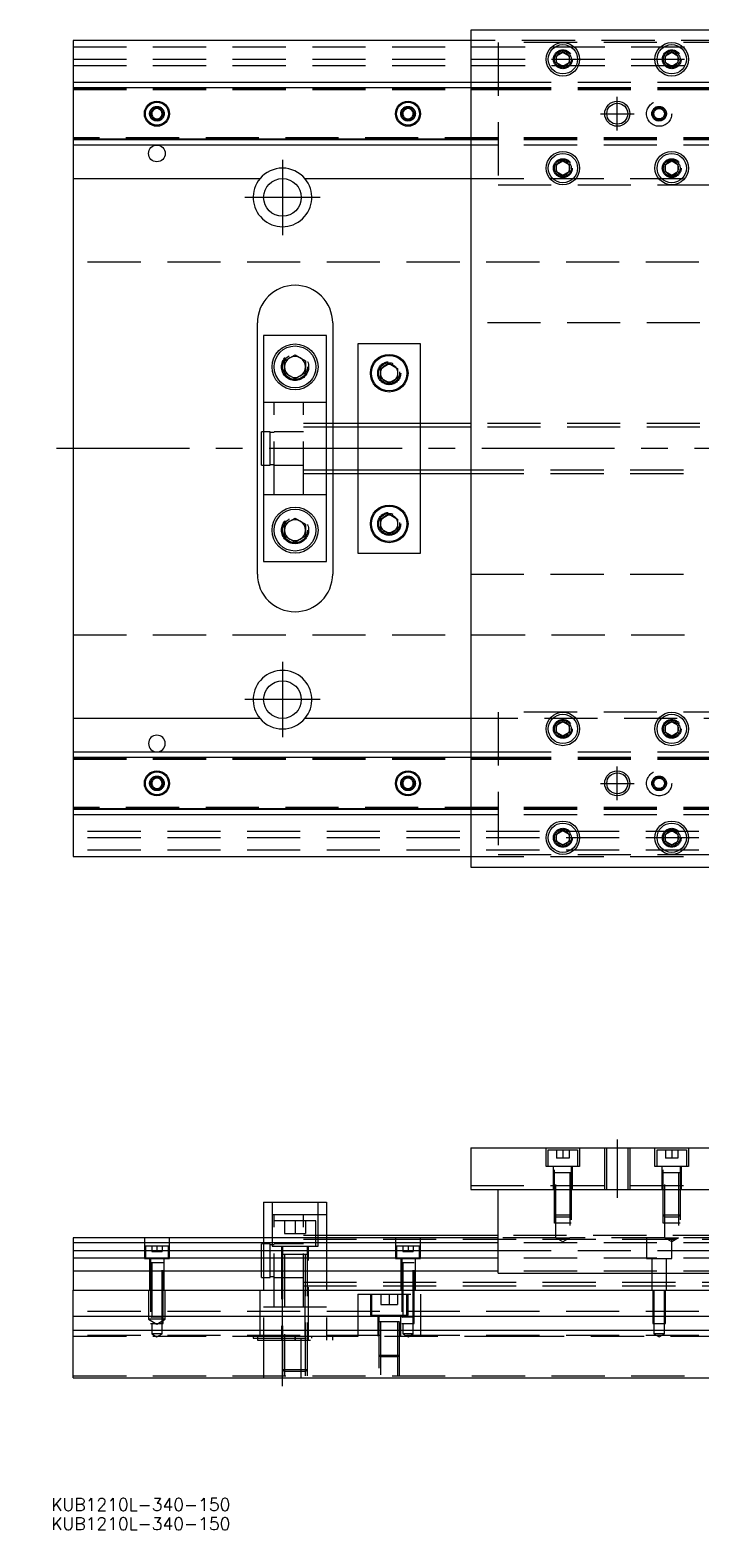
# Model space of a CAD drawing. Extents: x -10 to 540, y -258 to 102.
# Drawn here: x -10.3 to 150, y -258.4 to 100 of the extents above; entities that cross this region are included whole.
import ezdxf

# ---------------------------------------------------------------- set-up
doc = ezdxf.new("R2010")
doc.units = 0
doc.linetypes.add('CENTER', pattern=[50.8, 31.75, -6.35, 6.35, -6.35])
doc.linetypes.add('DASHED', pattern=[19.05, 12.7, -6.35])
doc.layers.get('0').update_dxf_attribs({"linetype": 'CONTINUOUS'})
doc.layers.add('CENTER', color=1, linetype='CENTER')
doc.styles.get("Standard").update_dxf_attribs({"font": 'txt.shx', "height": 3, "bigfont": 'bigfont.shx'})

# ---------------------------------------------------------------- blocks, each defined once
blk = doc.blocks.new('*U2')
at = {"color": 7, "linetype": 'CONTINUOUS'}
blk.add_text('KUB1210L-340-150', height=3, dxfattribs=at).set_placement((-5.26, -253.83))
blk = doc.blocks.new('*U3')
at = {"color": 7, "linetype": 'CONTINUOUS'}
blk.add_text('KUB1210L-340-150', height=3, dxfattribs=at).set_placement((-5.26, -258.4))

msp = doc.modelspace()

# ---------------------------------------------------------------- linework, layer by layer
at = {"color": 7, "linetype": 'CONTINUOUS'}
for p, q in [((0, 97.5), (0, 87.5)), ((95, 97.5), (0, 97.5)), ((245, 100), (95, 100)), ((95, 100), (95, -100)), ((115.5, 93.866026), (117, 94.73205)), ((115.5, 92.133974), (115.5, 93.866026)), ((117, 94.73205), (118.5, 93.866026)), ((118.5, 93.866026), (118.5, 92.133974)), ((141.5, 93.866026), (143, 94.73205)), ((141.5, 92.133974), (141.5, 93.866026)), ((143, 94.73205), (144.5, 93.866026)), ((144.5, 93.866026), (144.5, 92.133974)), ((117, 91.26795), (115.5, 92.133974)), ((118.5, 92.133974), (117, 91.26795)), ((143, 91.26795), (141.5, 92.133974)), ((144.5, 92.133974), (143, 91.26795)), ((0, 87.5), (95, 87.5)), ((0, 87.5), (0, 86.247728)), ((0, 86.247728), (95, 86.247728)), ((0, 86.247728), (0, 73.752272)), ((18.75, 80.721688), (20, 81.443376)), ((18.75, 79.278312), (18.75, 80.721688)), ((20, 78.556624), (18.75, 79.278312)), ((20, 81.443376), (21.25, 80.721688)), ((21.25, 79.278312), (20, 78.556624)), ((21.25, 80.721688), (21.25, 79.278312)), ((78.75, 80.721688), (80, 81.443376)), ((78.75, 79.278312), (78.75, 80.721688)), ((80, 78.556624), (78.75, 79.278312)), ((80, 81.443376), (81.25, 80.721688)), ((81.25, 79.278312), (80, 78.556624)), ((81.25, 80.721688), (81.25, 79.278312)), ((95, 73.752272), (0, 73.752272)), ((0, 73.752272), (0, 72.5)), ((95, 72.5), (0, 72.5)), ((0, 72.5), (0, 64.5)), ((115.5, 67.866026), (117, 68.73205)), ((117, 68.73205), (118.5, 67.866026)), ((141.5, 67.866026), (143, 68.73205)), ((143, 68.73205), (144.5, 67.866026)), ((115.5, 66.133974), (115.5, 67.866026)), ((117, 65.26795), (115.5, 66.133974)), ((118.5, 66.133974), (117, 65.26795)), ((118.5, 67.866026), (118.5, 66.133974)), ((141.5, 66.133974), (141.5, 67.866026)), ((143, 65.26795), (141.5, 66.133974)), ((144.5, 66.133974), (143, 65.26795)), ((144.5, 67.866026), (144.5, 66.133974)), ((0, 64.5), (44.638098, 64.5)), ((0, 64.5), (0, -64.5)), ((55.361902, 64.5), (95, 64.5)), ((44, -30), (44, 30)), ((62, 30), (62, 6)), ((45.5, 27), (45.5, -27)), ((60.5, 27), (45.5, 27)), ((60.5, -27), (60.5, 27)), ((50.5, 20.943376), (53, 22.386752)), ((53, 22.386752), (55.5, 20.943376)), ((83, 25), (68, 25)), ((68, 25), (68, 6)), ((83, 6), (83, 25)), ((50.5, 18.056624), (50.5, 20.943376)), ((53, 16.613248), (50.5, 18.056624)), ((55.5, 18.056624), (53, 16.613248)), ((55.5, 20.943376), (55.5, 18.056624)), ((73.5, 19.1547), (75.5, 20.309402)), ((73.5, 16.8453), (73.5, 19.1547)), ((75.5, 20.309402), (77.5, 19.1547)), ((77.5, 19.1547), (77.5, 16.8453)), ((75.5, 15.690598), (73.5, 16.8453)), ((77.5, 16.8453), (75.5, 15.690598)), ((45, -4), (45, 4)), ((45.5, 4), (45, 4)), ((95, 6), (60.5, 6)), ((45, -4), (45.5, -4)), ((60.5, -6), (95, -6)), ((62, -6), (62, -30)), ((68, -6), (68, -25)), ((83, -25), (83, -6)), ((50.5, -18.056624), (53, -16.613248)), ((53, -16.613248), (55.5, -18.056624)), ((73.5, -16.8453), (75.5, -15.690598)), ((73.5, -19.1547), (73.5, -16.8453)), ((75.5, -15.690598), (77.5, -16.8453)), ((77.5, -16.8453), (77.5, -19.1547)), ((50.5, -20.943376), (50.5, -18.056624)), ((53, -22.386752), (50.5, -20.943376)), ((55.5, -20.943376), (53, -22.386752)), ((55.5, -18.056624), (55.5, -20.943376)), ((75.5, -20.309402), (73.5, -19.1547)), ((77.5, -19.1547), (75.5, -20.309402)), ((68, -25), (83, -25)), ((45.5, -27), (60.5, -27)), ((0, -64.5), (0, -72.5)), ((44.638098, -64.5), (0, -64.5)), ((95, -64.5), (55.361902, -64.5)), ((115.5, -66.133974), (117, -65.26795)), ((115.5, -67.866026), (115.5, -66.133974)), ((117, -68.73205), (115.5, -67.866026)), ((117, -65.26795), (118.5, -66.133974)), ((118.5, -67.866026), (117, -68.73205)), ((118.5, -66.133974), (118.5, -67.866026)), ((141.5, -66.133974), (143, -65.26795)), ((141.5, -67.866026), (141.5, -66.133974)), ((143, -68.73205), (141.5, -67.866026)), ((143, -65.26795), (144.5, -66.133974)), ((144.5, -67.866026), (143, -68.73205)), ((144.5, -66.133974), (144.5, -67.866026)), ((0, -72.5), (95, -72.5)), ((0, -72.5), (0, -73.752272)), ((0, -73.752272), (95, -73.752272)), ((0, -73.752272), (0, -86.247728)), ((18.75, -79.278312), (20, -78.556624)), ((20, -78.556624), (21.25, -79.278312)), ((78.75, -79.278312), (80, -78.556624)), ((80, -78.556624), (81.25, -79.278312)), ((18.75, -80.721688), (18.75, -79.278312)), ((20, -81.443376), (18.75, -80.721688)), ((21.25, -80.721688), (20, -81.443376)), ((21.25, -79.278312), (21.25, -80.721688)), ((78.75, -80.721688), (78.75, -79.278312)), ((80, -81.443376), (78.75, -80.721688)), ((81.25, -80.721688), (80, -81.443376)), ((81.25, -79.278312), (81.25, -80.721688)), ((95, -86.247728), (0, -86.247728)), ((0, -86.247728), (0, -87.5)), ((95, -87.5), (0, -87.5)), ((0, -87.5), (0, -97.5)), ((115.5, -92.133974), (117, -91.26795)), ((115.5, -93.866026), (115.5, -92.133974)), ((117, -91.26795), (118.5, -92.133974)), ((118.5, -92.133974), (118.5, -93.866026)), ((141.5, -92.133974), (143, -91.26795)), ((141.5, -93.866026), (141.5, -92.133974)), ((143, -91.26795), (144.5, -92.133974)), ((144.5, -92.133974), (144.5, -93.866026)), ((117, -94.73205), (115.5, -93.866026)), ((118.5, -93.866026), (117, -94.73205)), ((143, -94.73205), (141.5, -93.866026)), ((144.5, -93.866026), (143, -94.73205)), ((0, -97.5), (95, -97.5)), ((95, -100), (245, -100)), ((95, -167.06), (245, -167.06)), ((95, -167.06), (95, -177.06)), ((95, -177.06), (245, -177.06)), ((101.5, -197.06), (101.5, -177.06)), ((45.5, -180.06), (45.5, -188.56)), ((45.5, -180.06), (60.5, -180.06)), ((60.5, -180.06), (60.5, -188.56)), ((0, -188.56), (0, -189.812272)), ((101.5, -188.56), (0, -188.56)), ((0, -189.812272), (0, -191.58668)), ((101.5, -189.812272), (0, -189.812272)), ((101.5, -188.06), (60.5, -188.06)), ((0, -191.58668), (101.5, -191.58668)), ((0, -191.58668), (0, -193.483076)), ((101.5, -193.483076), (0, -193.483076)), ((0, -193.483076), (0, -196.537372)), ((56.000006, -192.56), (49.999994, -192.56)), ((56.000006, -192.56), (49.999994, -192.56)), ((0, -196.537372), (0, -201.06)), ((101.5, -196.537372), (0, -196.537372)), ((101.5, -197.06), (158.5, -197.06)), ((0, -201.06), (340, -201.06)), ((0, -207.36), (0, -201.06)), ((340, -207.36), (0, -207.36)), ((0, -210.76), (0, -207.36)), ((340, -210.76), (0, -210.76)), ((0, -222.06), (0, -210.76)), ((78.000006, -208.66), (72.999994, -208.66)), ((78.000006, -208.66), (72.999994, -208.66)), ((0, -222.06), (340, -222.06))]:
    msp.add_line(p, q, dxfattribs=at)
at = {"color": 3, "linetype": 'DASHED'}
for p, q in [((158.000006, 97.5), (95, 97.5)), ((158.5, 97), (101.5, 97)), ((101.5, 97), (101.5, 63)), ((0, 96), (340, 96)), ((118.973226, 93.326156), (119, 93)), ((141, 93), (141.023172, 93.30356)), ((0, 93), (340, 93)), ((0, 91.5), (340, 91.5)), ((0, 86.1147), (95, 86.1147)), ((0, 86.1), (101.5, 86.1)), ((95, 87.5), (101.5, 87.5)), ((95, 86.247728), (101.5, 86.247728)), ((95, 86.1147), (101.5, 86.1147)), ((101.5, 87.5), (158.5, 87.5)), ((101.5, 86.247728), (158.5, 86.247728)), ((101.5, 86.1147), (158.5, 86.1147)), ((101.5, 86.1), (158.5, 86.1)), ((0, 85.8), (101.5, 85.8)), ((101.5, 85.8), (158.5, 85.8)), ((21.477374, 80.25955), (21.5, 80)), ((78.5, 80), (78.516134, 80.21941)), ((101.5, 74.2), (0, 74.2)), ((101.5, 73.9), (0, 73.9)), ((95, 73.8853), (0, 73.8853)), ((101.5, 73.8853), (95, 73.8853)), ((101.5, 73.752272), (95, 73.752272)), ((101.5, 72.5), (95, 72.5)), ((158.5, 74.2), (101.5, 74.2)), ((158.5, 73.9), (101.5, 73.9)), ((158.5, 73.8853), (101.5, 73.8853)), ((158.5, 73.752272), (101.5, 73.752272)), ((158.5, 72.5), (101.5, 72.5)), ((115, 67), (115.030168, 67.346066)), ((141, 67), (141.023172, 67.30356)), ((95, 64.5), (163.385622, 64.5)), ((101.5, 63), (158.5, 63)), ((340, 44.5), (0, 44.5)), ((245, 30), (95, 30)), ((50, 19.5), (50.020026, 19.846056)), ((77.983582, 18.286038), (78, 18)), ((48, 11), (45.5, 11)), ((48, -11), (48, 11)), ((55, 11), (48, 11)), ((55, -11), (55, 11)), ((60.5, 11), (55, 11)), ((47.1, 4), (45.5, 4)), ((47.1, -4), (47.1, 4)), ((48, 3.8), (47.1, 3.8)), ((55, 4), (48, 4)), ((60.5, 6), (55, 6)), ((60.5, 5.125), (55, 5.125)), ((62, 6), (62, 5.125)), ((62, 5.125), (62, -5.125)), ((68, 6), (68, 5.125)), ((68, 5.125), (68, -5.125)), ((83, 5.125), (83, 6)), ((83, -5.125), (83, 5.125)), ((245, 6), (95, 6)), ((245, 5.125), (95, 5.125)), ((45.5, -4), (47.1, -4)), ((47.1, -3.8), (48, -3.8)), ((48, -4), (55, -4)), ((55, -5.125), (60.5, -5.125)), ((55, -6), (60.5, -6)), ((62, -5.125), (62, -6)), ((68, -5.125), (68, -6)), ((83, -6), (83, -5.125)), ((95, -5.125), (245, -5.125)), ((95, -6), (245, -6)), ((45.5, -11), (48, -11)), ((48, -11), (55, -11)), ((55, -11), (60.5, -11)), ((77.983582, -17.713962), (78, -18)), ((50, -19.5), (50.020026, -19.153944)), ((95, -30), (245, -30)), ((0, -44.5), (340, -44.5)), ((163.385622, -64.5), (95, -64.5)), ((158.5, -63), (101.5, -63)), ((101.5, -63), (101.5, -97)), ((118.973226, -66.673844), (119, -67)), ((141, -67), (141.023172, -66.69644)), ((0, -73.8853), (95, -73.8853)), ((0, -73.9), (101.5, -73.9)), ((0, -74.2), (101.5, -74.2)), ((95, -72.5), (101.5, -72.5)), ((95, -73.752272), (101.5, -73.752272)), ((95, -73.8853), (101.5, -73.8853)), ((101.5, -72.5), (158.5, -72.5)), ((101.5, -73.752272), (158.5, -73.752272)), ((101.5, -73.8853), (158.5, -73.8853)), ((101.5, -73.9), (158.5, -73.9)), ((101.5, -74.2), (158.5, -74.2)), ((21.477374, -79.74045), (21.5, -80)), ((78.5, -80), (78.516134, -79.78059)), ((101.5, -85.8), (0, -85.8)), ((158.5, -85.8), (101.5, -85.8)), ((101.5, -86.1), (0, -86.1)), ((95, -86.1147), (0, -86.1147)), ((101.5, -86.1147), (95, -86.1147)), ((101.5, -86.247728), (95, -86.247728)), ((101.5, -87.5), (95, -87.5)), ((158.5, -86.1), (101.5, -86.1)), ((158.5, -86.1147), (101.5, -86.1147)), ((158.5, -86.247728), (101.5, -86.247728)), ((158.5, -87.5), (101.5, -87.5)), ((340, -91.5), (0, -91.5)), ((340, -93), (0, -93)), ((118.973226, -92.673844), (119, -93)), ((144.973226, -92.673844), (145, -93)), ((340, -96), (0, -96)), ((95, -97.5), (158.000006, -97.5)), ((101.5, -97), (158.5, -97)), ((113, -171.56), (113, -167.06)), ((113.5, -167.56), (120.5, -167.56)), ((113.5, -171.56), (113.5, -167.56)), ((115.5, -167.56), (115.5, -169.56)), ((117, -167.56), (117, -169.56)), ((118.5, -167.56), (118.5, -169.56)), ((120.5, -167.56), (120.5, -171.56)), ((121, -167.06), (121, -171.56)), ((127.000006, -177.06), (127.000006, -167.06)), ((127.5, -177.06), (127.5, -167.06)), ((132.5, -167.06), (132.5, -177.06)), ((132.999994, -167.06), (132.999994, -177.06)), ((139, -171.56), (139, -167.06)), ((139.5, -167.56), (146.5, -167.56)), ((139.5, -171.56), (139.5, -167.56)), ((141.5, -167.56), (141.5, -169.56)), ((143, -167.56), (143, -169.56)), ((144.5, -167.56), (144.5, -169.56)), ((146.5, -167.56), (146.5, -171.56)), ((147, -167.06), (147, -171.56)), ((121, -171.56), (113, -171.56)), ((114.75, -177.06), (114.75, -171.56)), ((115.000006, -185.06), (114.999977, -171.56)), ((117, -169.56), (115.5, -169.56)), ((118.5, -169.56), (117, -169.56)), ((119.000023, -171.56), (118.999994, -185.06)), ((119.25, -171.56), (119.25, -177.06)), ((147, -171.56), (139, -171.56)), ((140.75, -177.06), (140.75, -171.56)), ((141.000006, -185.06), (140.999977, -171.56)), ((143, -169.56), (141.5, -169.56)), ((144.5, -169.56), (143, -169.56)), ((145.000023, -171.56), (144.999994, -185.06)), ((145.25, -171.56), (145.25, -177.06)), ((115, -172.955), (119, -172.96)), ((115, -172.96), (115, -172.955)), ((115, -172.965), (115, -172.96)), ((115.35, -188.56), (115.35, -172.96)), ((118.65, -172.96), (118.65, -188.56)), ((119, -172.955), (119, -172.96)), ((119, -172.96), (119, -172.965)), ((141, -172.96), (145, -172.96)), ((141.35, -188.56), (141.35, -172.96)), ((144.65, -172.96), (144.65, -188.56)), ((95, -176.06), (245, -176.06)), ((47.5, -180.06), (47.5, -190.56)), ((58.5, -190.56), (58.5, -180.06)), ((60.5, -183.06), (45.5, -183.06)), ((48, -205.06), (48, -183.06)), ((58, -184.56), (48, -184.56)), ((50.5, -184.56), (50.5, -187.56)), ((53, -184.56), (53, -187.56)), ((55, -205.06), (55, -183.06)), ((55.5, -184.56), (55.5, -187.56)), ((58, -188.56), (58, -184.56)), ((119, -183.21), (115, -183.21)), ((115.35, -183.56), (115, -183.21)), ((118.999994, -185.06), (115.000006, -185.06)), ((115.35, -183.56), (118.65, -183.56)), ((119, -183.21), (118.65, -183.56)), ((145, -183.21), (141, -183.21)), ((141.35, -183.56), (141, -183.21)), ((144.999994, -185.06), (141.000006, -185.06)), ((141.35, -183.56), (144.65, -183.56)), ((141.6, -183.659954), (141.6, -183.559986)), ((145, -183.21), (144.65, -183.56)), ((17, -188.56), (17, -193.56)), ((23, -193.56), (23, -188.56)), ((45.5, -188.56), (45.5, -213.06)), ((50.5, -187.56), (53, -187.56)), ((53, -187.56), (55.5, -187.56)), ((58, -188.06), (55, -188.06)), ((55, -188.935), (285, -188.935)), ((60.5, -188.06), (58, -188.06)), ((58, -190.56), (58, -188.56)), ((60.5, -188.56), (60.5, -213.06)), ((77, -188.56), (77, -193.56)), ((83, -193.56), (83, -188.56)), ((156, -188.06), (101.5, -188.06)), ((115.35, -188.56), (101.5, -188.56)), ((158.5, -189.812272), (101.5, -189.812272)), ((115.35, -188.56), (118.65, -188.56)), ((117, -189.512628), (115.35, -188.56)), ((118.65, -188.56), (117, -189.512628)), ((141.35, -188.56), (118.65, -188.56)), ((137, -188.56), (137, -193.56)), ((141.35, -188.56), (144.65, -188.56)), ((143, -189.512628), (141.35, -188.56)), ((143, -193.56), (143, -188.56)), ((144.65, -188.56), (143, -189.512628)), ((158.5, -188.56), (144.65, -188.56)), ((22.75, -190.56), (17.25, -190.56)), ((17.25, -190.56), (17.25, -193.56)), ((18.75, -190.56), (18.75, -191.86)), ((18.75, -191.86), (20, -191.86)), ((20, -190.56), (20, -191.86)), ((20, -191.86), (21.25, -191.86)), ((21.25, -190.56), (21.25, -191.86)), ((22.75, -193.56), (22.75, -190.56)), ((45, -198.06), (45, -190.06)), ((47.1, -190.06), (45, -190.06)), ((47.1, -198.06), (47.1, -190.06)), ((48, -190.26), (47.1, -190.26)), ((47.5, -190.56), (58.5, -190.56)), ((55, -190.06), (48, -190.06)), ((49.75, -190.56), (49.75, -213.06)), ((56.000006, -192.56), (49.999994, -192.56)), ((50.000006, -190.56), (50.000006, -221.56)), ((50.5, -192.56), (50.5, -221.56)), ((55.5, -221.56), (55.5, -192.56)), ((55.999994, -221.56), (55.999994, -190.56)), ((56.25, -213.06), (56.25, -190.56)), ((82.75, -190.56), (77.25, -190.56)), ((77.25, -190.56), (77.25, -193.56)), ((78.75, -190.56), (78.75, -191.86)), ((78.75, -191.86), (80, -191.86)), ((80, -190.56), (80, -191.86)), ((80, -191.86), (81.25, -191.86)), ((81.25, -190.56), (81.25, -191.86)), ((82.75, -193.56), (82.75, -190.56)), ((101.5, -191.58668), (158.5, -191.58668)), ((158.5, -193.483076), (101.5, -193.483076)), ((17, -193.56), (23, -193.56)), ((18.25, -193.56), (18.25, -201.06)), ((21.5, -194.56), (18.5, -194.56)), ((18.500006, -193.56), (18.500006, -209.06)), ((18.75, -194.56), (18.75, -209.06)), ((21.37533, -194.56), (19.998804, -194.56)), ((21.25, -209.06), (21.25, -194.56)), ((21.499994, -209.06), (21.499994, -193.56)), ((21.75, -201.06), (21.75, -193.56)), ((77, -193.56), (83, -193.56)), ((78.25, -193.56), (78.25, -201.06)), ((81.5, -194.56), (78.5, -194.56)), ((78.500006, -193.56), (78.500006, -209.06)), ((78.75, -194.56), (78.75, -209.06)), ((81.37533, -194.56), (79.998804, -194.56)), ((81.25, -209.06), (81.25, -194.56)), ((81.499994, -209.06), (81.499994, -193.56)), ((81.75, -201.06), (81.75, -193.56)), ((158.5, -196.537372), (101.5, -196.537372)), ((137, -193.56), (143, -193.56)), ((138.25, -193.56), (138.25, -201.06)), ((141.75, -201.06), (141.75, -193.56)), ((45, -198.06), (47.1, -198.06)), ((47.1, -197.86), (48, -197.86)), ((48, -198.06), (50, -198.06)), ((50, -198.06), (50.5, -198.06)), ((50.5, -198.06), (55, -198.06)), ((55, -199.185), (285, -199.185)), ((55, -200.06), (285, -200.06)), ((78.5, -200.06), (78.75, -200.06)), ((78.5, -200.06), (78.75, -200.06)), ((18, -201.06), (18, -208.06)), ((22, -208.06), (22, -201.06)), ((44.638098, -212.06), (44.638098, -201.06)), ((55.361902, -201.06), (55.361902, -212.06)), ((68, -202.06), (68, -212.06)), ((68, -202.06), (83, -202.06)), ((71, -202.06), (71, -207.06)), ((71.25, -202.06), (71.25, -207.06)), ((73.5, -202.06), (73.5, -204.56)), ((75.5, -202.06), (75.5, -204.56)), ((77.5, -202.06), (77.5, -204.56)), ((79.75, -207.06), (79.75, -202.06)), ((80, -207.06), (80, -202.06)), ((81.25, -202.06), (81.5, -202.06)), ((83, -202.06), (83, -212.06)), ((138.500006, -201.06), (138.500006, -207.36)), ((138.75, -201.06), (138.75, -211.56)), ((141.25, -211.56), (141.25, -201.06)), ((141.499994, -207.36), (141.499994, -201.06)), ((340, -206.21), (0, -206.21)), ((18.5, -207.31), (21.5, -207.31)), ((18.5, -207.31), (18.55, -207.36)), ((18.500006, -207.310006), (18.500006, -207.36)), ((18.55, -207.36), (18.75, -207.56)), ((21.25, -207.56), (18.75, -207.56)), ((21.25, -207.56), (21.45, -207.36)), ((21.45, -207.36), (21.5, -207.31)), ((21.499994, -207.36), (21.499994, -207.310006)), ((45.5, -205.06), (48, -205.06)), ((48, -205.06), (50, -205.06)), ((50, -205.06), (50.5, -205.06)), ((50.5, -205.06), (55, -205.06)), ((55, -205.06), (60.5, -205.06)), ((71, -207.06), (80, -207.06)), ((72.75, -207.06), (72.75, -212.06)), ((73.000006, -207.06), (73.000006, -221.56)), ((73.5, -204.56), (75.5, -204.56)), ((75.5, -204.56), (77.5, -204.56)), ((77.999994, -221.56), (77.999994, -207.06)), ((78.25, -212.06), (78.25, -207.06)), ((78.5, -207.31), (81.5, -207.31)), ((78.5, -207.31), (78.55, -207.36)), ((78.500006, -207.310006), (78.500006, -207.36)), ((78.55, -207.36), (78.75, -207.56)), ((81.25, -207.56), (78.75, -207.56)), ((81.25, -207.56), (81.45, -207.36)), ((81.45, -207.36), (81.5, -207.31)), ((81.499994, -207.36), (81.499994, -207.310006)), ((138.500006, -207.36), (138.500006, -209.06)), ((141.499994, -209.06), (141.499994, -207.36)), ((22, -208.06), (18, -208.06)), ((18, -208.06), (20, -209.2147)), ((18.500006, -209.06), (21.499994, -209.06)), ((18.75, -209.06), (18.75, -211.56)), ((20, -209.2147), (22, -208.06)), ((21.25, -211.56), (21.25, -209.06)), ((78.000006, -208.66), (72.999994, -208.66)), ((73.4, -208.66), (73.4, -221.56)), ((77.6, -221.56), (77.6, -208.66)), ((78.500006, -209.06), (81.499994, -209.06)), ((78.75, -209.06), (78.75, -211.56)), ((81.25, -211.56), (81.25, -209.06)), ((138.500006, -209.06), (141.499994, -209.06)), ((340, -211.91), (0, -211.91)), ((0, -212.06), (44.638098, -212.06)), ((21.25, -211.56), (18.75, -211.56)), ((18.75, -211.56), (20, -212.281688)), ((20, -212.281688), (21.25, -211.56)), ((43, -212.06), (43, -212.56)), ((43, -212.56), (57, -212.56)), ((44, -212.06), (44, -213.06)), ((44, -213.06), (62, -213.06)), ((44.638098, -212.06), (55.361902, -212.06)), ((45.5, -212.56), (45.5, -222.06)), ((53, -212.06), (53, -213.06)), ((53, -213.06), (53, -212.06)), ((54.5, -222.06), (54.5, -212.56)), ((55.361902, -212.06), (104.638098, -212.06)), ((57, -212.56), (57, -212.06)), ((62, -213.06), (62, -212.06)), ((81.25, -211.56), (78.75, -211.56)), ((78.75, -211.56), (80, -212.281688)), ((80, -212.281688), (81.25, -211.56)), ((104.638098, -212.06), (235.361902, -212.06)), ((141.25, -211.56), (138.75, -211.56)), ((138.75, -211.56), (140, -212.281688)), ((140, -212.281688), (141.25, -211.56)), ((73, -216.66), (78, -216.66)), ((73, -216.66), (73.4, -217.06)), ((77.6, -217.06), (73.4, -217.06)), ((77.6, -217.06), (78, -216.66)), ((0, -221.56), (340, -221.56)), ((50, -220.06), (56, -220.06)), ((50, -220.06), (50.5, -220.56)), ((55.5, -220.56), (50.5, -220.56)), ((55.5, -220.56), (56, -220.06))]:
    msp.add_line(p, q, dxfattribs=at)
at = {"color": 3, "linetype": 'CONTINUOUS'}
for p, q in [((95, 5.125), (60.5, 5.125)), ((60.5, -5.125), (95, -5.125))]:
    msp.add_line(p, q, dxfattribs=at)
at = {"color": 7, "linetype": 'CONTINUOUS'}
for centre, radius in [((117, 93), 4), ((143, 93), 4), ((117, 93), 3.5), ((143, 93), 3.5), ((20, 80), 3), ((20, 80), 2.75), ((80, 80), 3), ((80, 80), 2.75), ((130, 80), 2.5), ((20, 70.5), 2), ((117, 67), 4), ((117, 67), 3.5), ((143, 67), 4), ((143, 67), 3.5), ((50, 60), 4.5), ((53, 19.5), 5.5), ((53, 19.5), 5), ((75.5, 18), 4.5), ((75.5, 18), 4.25), ((53, -19.5), 5.5), ((75.5, -18), 4.5), ((75.5, -18), 4.25), ((53, -19.5), 5), ((50, -60), 4.5), ((117, -67), 4), ((117, -67), 3.5), ((143, -67), 4), ((143, -67), 3.5), ((20, -80), 3), ((20, -80), 2.75), ((80, -80), 3), ((80, -80), 2.75), ((130, -80), 2.5), ((117, -93), 4), ((117, -93), 3.5), ((143, -93), 4), ((143, -93), 3.5)]:
    msp.add_circle(centre, radius, dxfattribs=at)
at = {"color": 3, "linetype": 'DASHED'}
for centre, radius in [((117, 93), 2.25), ((117, 93), 2), ((143, 93), 2.25), ((143, 93), 2), ((140, 80), 3), ((20, 80), 1.75), ((20, 80), 1.5), ((80, 80), 1.75), ((80, 80), 1.5), ((140, 80), 1.75), ((140, 80), 1.5), ((140, 80), 1.25), ((117, 67), 2.25), ((117, 67), 2), ((143, 67), 2.25), ((143, 67), 2), ((53, 19.5), 3.25), ((53, 19.5), 3), ((75.5, 18), 2.75), ((75.5, 18), 2.5), ((53, -19.5), 3.25), ((53, -19.5), 3), ((75.5, -18), 2.75), ((75.5, -18), 2.5), ((117, -67), 2.25), ((117, -67), 2), ((143, -67), 2.25), ((143, -67), 2), ((20, -80), 1.75), ((20, -80), 1.5), ((80, -80), 1.75), ((80, -80), 1.5), ((140, -80), 3), ((140, -80), 1.75), ((140, -80), 1.5), ((140, -80), 1.25), ((117, -93), 2.25), ((117, -93), 2), ((143, -93), 2.25), ((143, -93), 2)]:
    msp.add_circle(centre, radius, dxfattribs=at)
at = {"color": 3, "linetype": 'CONTINUOUS'}
for centre in [(130, 80), (130, -80)]:
    msp.add_circle(centre, 3, dxfattribs=at)
at = {"color": 7, "linetype": 'CONTINUOUS'}
for centre, radius, start, end in [((117, 93), 1.65, 155.380023, 180), ((117, 93), 1.65, 144.619977, 155.380023), ((117, 93), 1.65, 95.380023, 144.619977), ((117, 93), 1.65, 84.619977, 95.380023), ((117, 93), 1.65, 35.380023, 84.619977), ((117, 93), 1.65, 24.619977, 35.380023), ((117, 93), 1.65, 335.380023, 24.619977), ((143, 93), 1.65, 155.380023, 180), ((143, 93), 1.65, 144.619977, 155.380023), ((143, 93), 1.65, 95.380023, 144.619977), ((143, 93), 1.65, 84.619977, 95.380023), ((143, 93), 1.65, 35.380023, 84.619977), ((143, 93), 1.65, 24.619977, 35.380023), ((143, 93), 1.65, 335.380023, 24.619977), ((117, 93), 1.65, 180, 204.619977), ((117, 93), 1.65, 204.619977, 215.380023), ((117, 93), 1.65, 215.380023, 264.619977), ((117, 93), 1.65, 264.619977, 275.380023), ((117, 93), 1.65, 275.380023, 324.619977), ((117, 93), 1.65, 324.619977, 335.380023), ((143, 93), 1.65, 180, 204.619977), ((143, 93), 1.65, 204.619977, 215.380023), ((143, 93), 1.65, 215.380023, 264.619977), ((143, 93), 1.65, 264.619977, 275.380023), ((143, 93), 1.65, 275.380023, 324.619977), ((143, 93), 1.65, 324.619977, 335.380023), ((20, 80), 1.25, 120, 180), ((20, 80), 1.25, 180, 240), ((20, 80), 1.25, 60, 120), ((20, 80), 1.25, 240, 300), ((20, 80), 1.25, 0, 60), ((20, 80), 1.25, 300, 0), ((80, 80), 1.25, 120, 180), ((80, 80), 1.25, 180, 240), ((80, 80), 1.25, 60, 120), ((80, 80), 1.25, 240, 300), ((80, 80), 1.25, 0, 60), ((80, 80), 1.25, 300, 0), ((117, 67), 1.65, 95.380023, 144.619977), ((117, 67), 1.65, 84.619977, 95.380023), ((117, 67), 1.65, 35.380023, 84.619977), ((143, 67), 1.65, 95.380023, 144.619977), ((143, 67), 1.65, 84.619977, 95.380023), ((143, 67), 1.65, 35.380023, 84.619977), ((50, 60), 7, 40.005201, 139.994799), ((117, 67), 1.65, 155.380023, 180), ((117, 67), 1.65, 180, 204.619977), ((117, 67), 1.65, 144.619977, 155.380023), ((117, 67), 1.65, 204.619977, 215.380023), ((117, 67), 1.65, 215.380023, 264.619977), ((117, 67), 1.65, 264.619977, 275.380023), ((117, 67), 1.65, 275.380023, 324.619977), ((117, 67), 1.65, 24.619977, 35.380023), ((117, 67), 1.65, 324.619977, 335.380023), ((117, 67), 1.65, 335.380023, 24.619977), ((143, 67), 1.65, 155.380023, 180), ((143, 67), 1.65, 180, 204.619977), ((143, 67), 1.65, 144.619977, 155.380023), ((143, 67), 1.65, 204.619977, 215.380023), ((143, 67), 1.65, 215.380023, 264.619977), ((143, 67), 1.65, 264.619977, 275.380023), ((143, 67), 1.65, 275.380023, 324.619977), ((143, 67), 1.65, 24.619977, 35.380023), ((143, 67), 1.65, 324.619977, 335.380023), ((143, 67), 1.65, 335.380023, 24.619977), ((50, 60), 7, 139.994799, 40.005201), ((53, 30), 9, 90, 180), ((53, 30), 9, 0, 90), ((53, 19.5), 2.5, 120, 180), ((53, 19.5), 2.5, 60, 120), ((53, 19.5), 2.5, 0, 60), ((53, 19.5), 2.5, 180, 240), ((53, 19.5), 2.5, 300, 0), ((75.5, 18), 2.1, 162.24721, 180), ((75.5, 18), 2.1, 180, 197.75279), ((75.5, 18), 2.1, 137.75279, 162.24721), ((75.5, 18), 2.1, 102.24721, 137.75279), ((75.5, 18), 2.1, 77.75279, 102.24721), ((75.5, 18), 2.1, 42.24721, 77.75279), ((75.5, 18), 2.1, 17.75279, 42.24721), ((75.5, 18), 2.1, 342.24721, 17.75279), ((53, 19.5), 2.5, 240, 300), ((75.5, 18), 2.1, 197.75279, 222.24721), ((75.5, 18), 2.1, 222.24721, 257.75279), ((75.5, 18), 2.1, 257.75279, 282.24721), ((75.5, 18), 2.1, 282.24721, 317.75279), ((75.5, 18), 2.1, 317.75279, 342.24721), ((53, -19.5), 2.5, 120, 180), ((53, -19.5), 2.5, 60, 120), ((53, -19.5), 2.5, 0, 60), ((75.5, -18), 2.1, 162.24721, 180), ((75.5, -18), 2.1, 137.75279, 162.24721), ((75.5, -18), 2.1, 102.24721, 137.75279), ((75.5, -18), 2.1, 77.75279, 102.24721), ((75.5, -18), 2.1, 42.24721, 77.75279), ((75.5, -18), 2.1, 17.75279, 42.24721), ((75.5, -18), 2.1, 342.24721, 17.75279), ((53, -19.5), 2.5, 180, 240), ((53, -19.5), 2.5, 300, 0), ((75.5, -18), 2.1, 180, 197.75279), ((75.5, -18), 2.1, 197.75279, 222.24721), ((75.5, -18), 2.1, 222.24721, 257.75279), ((75.5, -18), 2.1, 257.75279, 282.24721), ((75.5, -18), 2.1, 282.24721, 317.75279), ((75.5, -18), 2.1, 317.75279, 342.24721), ((53, -19.5), 2.5, 240, 300), ((53, -30), 9, 180, 270), ((53, -30), 9, 270, 0), ((50, -60), 7, 319.994799, 220.005201), ((50, -60), 7, 220.005201, 319.994799), ((117, -67), 1.65, 155.380023, 180), ((117, -67), 1.65, 180, 204.619977), ((117, -67), 1.65, 144.619977, 155.380023), ((117, -67), 1.65, 204.619977, 215.380023), ((117, -67), 1.65, 95.380023, 144.619977), ((117, -67), 1.65, 215.380023, 264.619977), ((117, -67), 1.65, 84.619977, 95.380023), ((117, -67), 1.65, 35.380023, 84.619977), ((117, -67), 1.65, 275.380023, 324.619977), ((117, -67), 1.65, 24.619977, 35.380023), ((117, -67), 1.65, 324.619977, 335.380023), ((117, -67), 1.65, 335.380023, 24.619977), ((143, -67), 1.65, 155.380023, 180), ((143, -67), 1.65, 180, 204.619977), ((143, -67), 1.65, 144.619977, 155.380023), ((143, -67), 1.65, 204.619977, 215.380023), ((143, -67), 1.65, 95.380023, 144.619977), ((143, -67), 1.65, 215.380023, 264.619977), ((143, -67), 1.65, 84.619977, 95.380023), ((143, -67), 1.65, 35.380023, 84.619977), ((143, -67), 1.65, 275.380023, 324.619977), ((143, -67), 1.65, 24.619977, 35.380023), ((143, -67), 1.65, 324.619977, 335.380023), ((143, -67), 1.65, 335.380023, 24.619977), ((20, -70.5), 2, 90, 270), ((20, -70.5), 2, 270, 90), ((117, -67), 1.65, 264.619977, 275.380023), ((143, -67), 1.65, 264.619977, 275.380023), ((20, -80), 1.25, 60, 120), ((80, -80), 1.25, 60, 120), ((20, -80), 1.25, 120, 180), ((20, -80), 1.25, 180, 240), ((20, -80), 1.25, 240, 300), ((20, -80), 1.25, 0, 60), ((20, -80), 1.25, 300, 0), ((80, -80), 1.25, 120, 180), ((80, -80), 1.25, 180, 240), ((80, -80), 1.25, 240, 300), ((80, -80), 1.25, 0, 60), ((80, -80), 1.25, 300, 0), ((117, -93), 1.65, 155.380023, 180), ((117, -93), 1.65, 180, 204.619977), ((117, -93), 1.65, 144.619977, 155.380023), ((117, -93), 1.65, 95.380023, 144.619977), ((117, -93), 1.65, 84.619977, 95.380023), ((117, -93), 1.65, 35.380023, 84.619977), ((117, -93), 1.65, 24.619977, 35.380023), ((117, -93), 1.65, 335.380023, 24.619977), ((143, -93), 1.65, 155.380023, 180), ((143, -93), 1.65, 180, 204.619977), ((143, -93), 1.65, 144.619977, 155.380023), ((143, -93), 1.65, 95.380023, 144.619977), ((143, -93), 1.65, 84.619977, 95.380023), ((143, -93), 1.65, 35.380023, 84.619977), ((143, -93), 1.65, 24.619977, 35.380023), ((143, -93), 1.65, 335.380023, 24.619977), ((117, -93), 1.65, 204.619977, 215.380023), ((117, -93), 1.65, 215.380023, 264.619977), ((117, -93), 1.65, 264.619977, 275.380023), ((117, -93), 1.65, 275.380023, 324.619977), ((117, -93), 1.65, 324.619977, 335.380023), ((143, -93), 1.65, 204.619977, 215.380023), ((143, -93), 1.65, 215.380023, 264.619977), ((143, -93), 1.65, 264.619977, 275.380023), ((143, -93), 1.65, 275.380023, 324.619977), ((143, -93), 1.65, 324.619977, 335.380023)]:
    msp.add_arc(centre, radius, start, end, dxfattribs=at)
at = {"layer": 'CENTER', "color": 1, "linetype": 'CENTER'}
for p, q in [((130, 76), (130, 84)), ((126, 80), (134, 80)), ((50, 69), (50, 51)), ((59, 60), (41, 60)), ((383.361871, 0), (-10.32213, 0)), ((50, -51), (50, -69)), ((59, -60), (41, -60)), ((130, -84), (130, -76)), ((126, -80), (134, -80)), ((130, -165.06), (130, -179.06)), ((50, -224.06), (50, -199.06))]:
    msp.add_line(p, q, dxfattribs=at)

# ---------------------------------------------------------------- block references
at = {"color": 7, "linetype": 'CONTINUOUS'}
for name in ['*U2', '*U3']:
    msp.add_blockref(name, (0, 0), dxfattribs=at)

doc.saveas('drawing.dxf')
